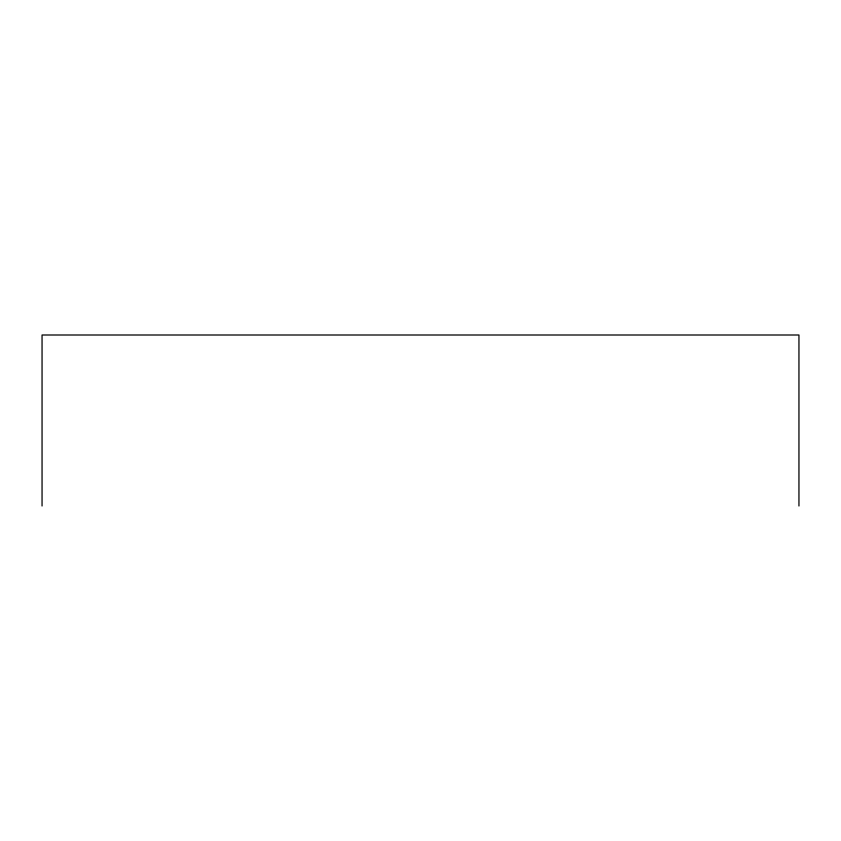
<?xml version="1.0" encoding="UTF-8"?>
<svg xmlns="http://www.w3.org/2000/svg" width="841" height="841" viewBox="0 0 841 841"><rect width="100%" height="100%" fill="white"/><g stroke="black" fill="none" stroke-linecap="round" stroke-linejoin="round"><path stroke-width="1.26" d="M798.95 505.998L798.95 335.002L42.05 335.002L42.05 505.998"/></g></svg>
